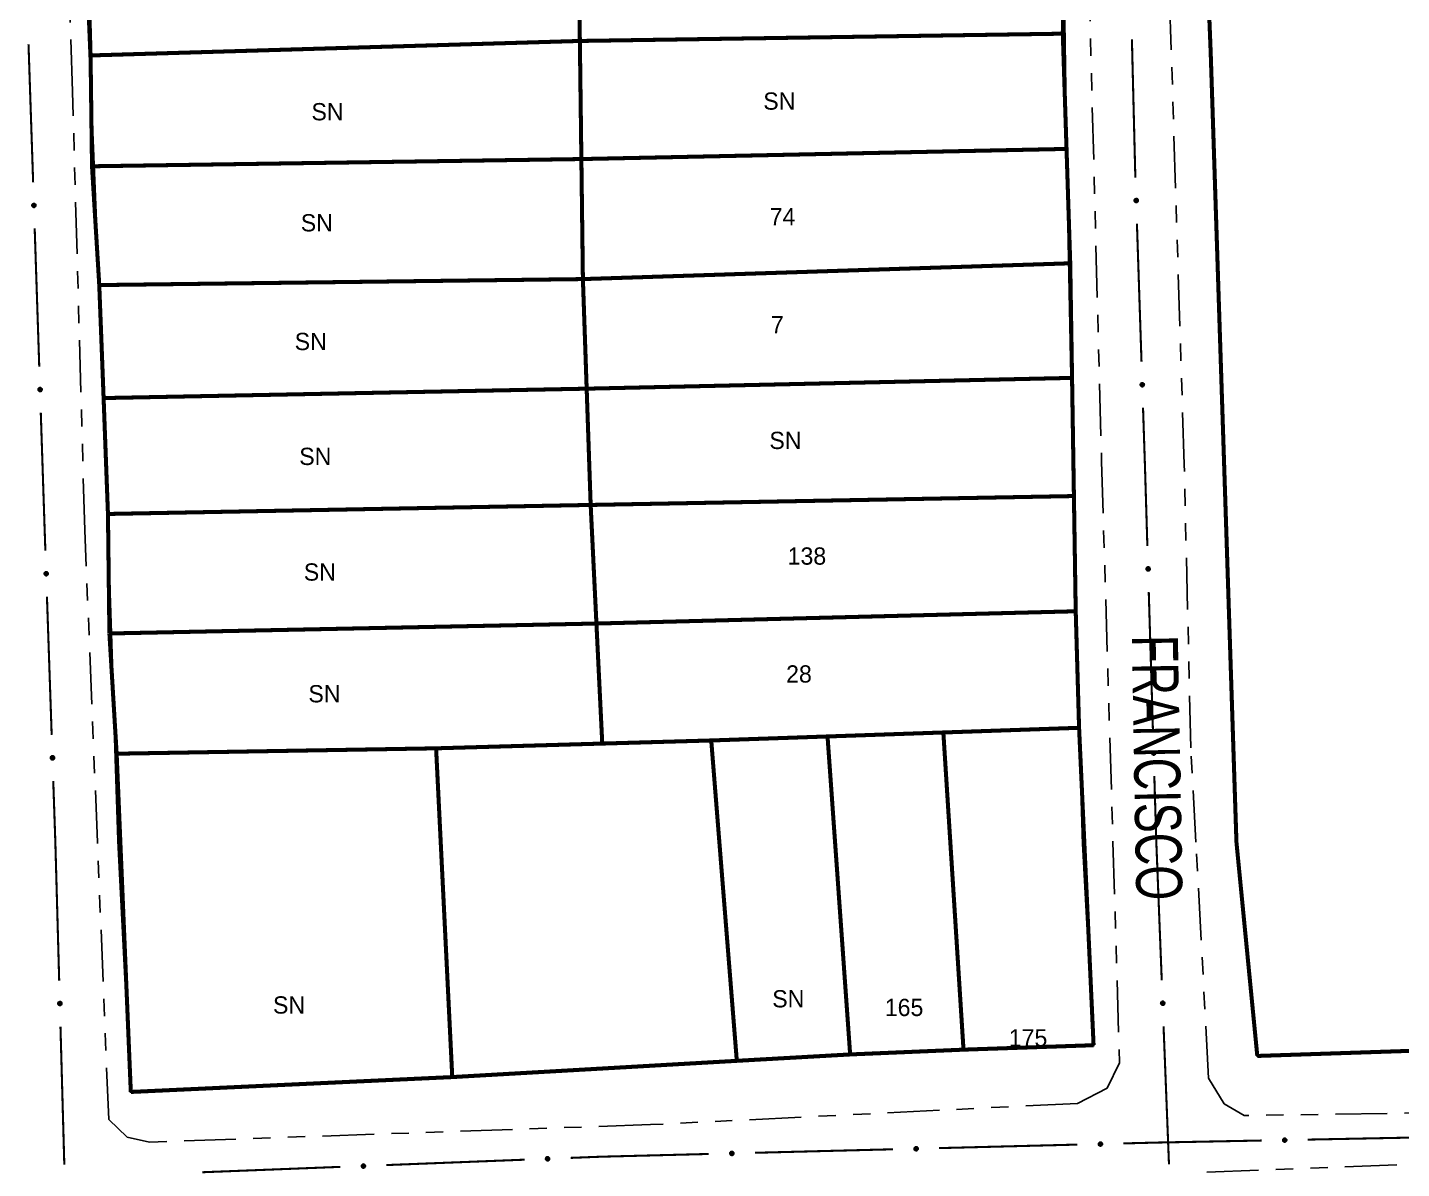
# Model space of a CAD drawing. Extents: x 205807 to 207855, y 4874692 to 4876446.
# Drawn here: x 206258.9 to 206378.2, y 4875575.6 to 4875674.7 of the extents above; entities that cross this region are included whole.
import ezdxf
from ezdxf.enums import TextEntityAlignment as Align

# ---------------------------------------------------------------- set-up
doc = ezdxf.new("R2010")
doc.units = 0
doc.header["$LTSCALE"] = 1.5
doc.header["$MEASUREMENT"] = 0
doc.linetypes.add('TRACO_25', pattern=[8, 3, -1, 1, -1, 1, -1])
for name, color, linetype in [('CD_MALHA_LOTES', 7, 'CONTINUOUS'), ('RU-QUADRA', 210, 'CONTINUOUS'), ('SV-EIXO-RUA-N-PAV', 6, 'CONTINUOUS'), ('SV-RUA-NAO-PAV', 7, 'CONTINUOUS'), ('SV-TXT-RUA-N-PAV', 7, 'CONTINUOUS'), ('Th_NmrPort', 1, 'CONTINUOUS')]:
    doc.layers.add(name, color=color, linetype=linetype)
doc.styles.add('ARIAL', font='ARIAL.SHX')

msp = doc.modelspace()

# ---------------------------------------------------------------- linework, layer by layer
at = {"layer": 'CD_MALHA_LOTES', "linetype": 'Continuous', "const_width": 0.35, "flags": 128}
for points in [[(206363.85856, 4875603.910001), (206361.623327, 4875672.48219), (206359.22372, 4875732.968734), (206358.562724, 4875751.281207)], [(206348.759439, 4875694.065957), (206348.971612, 4875684.092502), (206348.786007, 4875674.128407)], [(206306.870446, 4875673.497011), (206306.748468, 4875683.057469)], [(206264.40178, 4875672.238096), (206264.150191, 4875681.42112)], [(206306.870446, 4875673.497011), (206348.786007, 4875674.128407)], [(206348.786007, 4875674.128407), (206349.110256, 4875664.121825)], [(206264.40178, 4875672.238096), (206306.870446, 4875673.497011)], [(206307.00129, 4875663.241586), (206306.870446, 4875673.497011)], [(206264.527575, 4875662.61479), (206264.40178, 4875672.238096)], [(206264.527575, 4875662.61479), (206307.00129, 4875663.241586)], [(206307.00129, 4875663.241586), (206349.110256, 4875664.121825)], [(206307.134276, 4875652.818267), (206307.00129, 4875663.241586)], [(206349.110256, 4875664.121825), (206349.43212, 4875654.188872)], [(206265.15655, 4875652.299612), (206264.527575, 4875662.61479)], [(206307.134276, 4875652.818267), (206349.43212, 4875654.188872)], [(206349.43212, 4875654.188872), (206349.589443, 4875644.239185)], [(206265.15655, 4875652.299612), (206307.134276, 4875652.818267)], [(206265.533934, 4875642.487614), (206265.15655, 4875652.299612)], [(206307.461017, 4875643.302245), (206307.134276, 4875652.818267)], [(206307.461017, 4875643.302245), (206349.589443, 4875644.239185)], [(206349.589443, 4875644.239185), (206349.751694, 4875633.977833)], [(206265.533934, 4875642.487614), (206307.461017, 4875643.302245)], [(206307.807644, 4875633.207061), (206307.461017, 4875643.302245)], [(206265.911319, 4875632.424026), (206265.533934, 4875642.487614)], [(206265.911319, 4875632.424026), (206307.807644, 4875633.207061)], [(206307.807644, 4875633.207061), (206349.751694, 4875633.977833)], [(206308.308075, 4875622.908366), (206307.807644, 4875633.207061)], [(206349.751694, 4875633.977833), (206349.907759, 4875623.972536)], [(206266.037114, 4875622.045951), (206265.911319, 4875632.424026)], [(206308.308075, 4875622.908366), (206349.907759, 4875623.972536)], [(206349.907759, 4875623.972536), (206350.199554, 4875613.854466)], [(206266.037114, 4875622.045951), (206308.308075, 4875622.908366)], [(206308.814571, 4875612.484867), (206308.308075, 4875622.908366)], [(206266.666088, 4875611.604978), (206266.037114, 4875622.045951)], [(206318.273905, 4875612.755169), (206328.367601, 4875613.102726)], [(206328.367601, 4875613.102726), (206338.418839, 4875613.44882)], [(206330.330306, 4875585.49079), (206328.367601, 4875613.102726)], [(206338.418839, 4875613.44882), (206350.199554, 4875613.854466)], [(206340.167979, 4875585.906466), (206338.418839, 4875613.44882)], [(206350.199554, 4875613.854466), (206351.458558, 4875586.292069)], [(206266.666088, 4875611.604978), (206294.392085, 4875612.072742)], [(206294.392085, 4875612.072742), (206308.814571, 4875612.484867)], [(206295.79557, 4875583.52506), (206294.392085, 4875612.072742)], [(206318.273905, 4875612.755169), (206308.814571, 4875612.484867)], [(206320.492632, 4875584.936554), (206318.273905, 4875612.755169)], [(206267.894901, 4875582.23379), (206266.666088, 4875611.604978)], [(206365.668528, 4875585.360141), (206363.85856, 4875603.910001)], [(206485.6175, 4875592.283233), (206485.925193, 4875591.052461), (206485.207243, 4875589.821689), (206484.079035, 4875589.308867), (206365.668528, 4875585.360141)], [(206330.330306, 4875585.49079), (206320.492632, 4875584.936554)], [(206340.167979, 4875585.906466), (206330.330306, 4875585.49079)], [(206351.458558, 4875586.292069), (206340.167979, 4875585.906466)], [(206320.492632, 4875584.936554), (206295.79557, 4875583.52506)], [(206295.79557, 4875583.52506), (206267.894901, 4875582.23379)]]:
    msp.add_lwpolyline(points, dxfattribs=at)
at = {"layer": 'RU-QUADRA', "linetype": 'Continuous', "const_width": 0.18, "flags": 128}
for points in [[(206266.791883, 4875603.931492), (206265.533934, 4875642.487614), (206263.521217, 4875691.233118), (206265.467337, 4875691.022939), (206264.538986, 4875711.027973), (206262.355384, 4875760.049966), (206302.427452, 4875761.366148), (206346.807116, 4875762.823815), (206348.369064, 4875713.867061), (206349.110256, 4875664.121825), (206349.907759, 4875623.972536), (206350.508536, 4875603.910263), (206351.458558, 4875586.292069), (206340.167979, 4875585.906466), (206330.330306, 4875585.49079), (206320.492632, 4875584.936554), (206295.79557, 4875583.52506), (206267.894901, 4875582.23379), (206266.792879, 4875603.911906)], [(206476.936664, 4875603.907781), (206461.776464, 4875623.847351), (206429.668537, 4875666.286756), (206420.777756, 4875677.78588), (206397.424073, 4875708.55034), (206364.262768, 4875752.05213), (206360.856234, 4875752.979595), (206358.562724, 4875751.281207), (206359.22372, 4875732.968734), (206361.623327, 4875672.48219), (206363.85856, 4875603.910001), (206365.668528, 4875585.360141), (206484.079035, 4875589.308867), (206485.207243, 4875589.821689), (206485.925193, 4875591.052461), (206485.6175, 4875592.283233), (206484.796985, 4875593.616569), (206477.002097, 4875603.821719)]]:
    msp.add_lwpolyline(points, close=True, dxfattribs=at)
at = {"layer": 'SV-EIXO-RUA-N-PAV', "const_width": 0.18}
for points in [[(206259.016534, 4875673.208435), (206259.418135, 4875661.215157)], [(206354.7852, 4875673.630129), (206355.057683, 4875662.633505)], [(206355.057683, 4875662.633505), (206355.064156, 4875662.37227)], [(206355.064156, 4875662.37227), (206355.088591, 4875661.633989)], [(206259.552003, 4875657.217398), (206259.564195, 4875656.853285)], [(206355.220906, 4875657.636178), (206355.617852, 4875645.642745)], [(206259.564195, 4875656.853285), (206259.948636, 4875645.223955)], [(206355.750167, 4875641.644934), (206355.915561, 4875636.64767)], [(206260.080795, 4875641.226139), (206260.378153, 4875632.231052)], [(206355.915561, 4875636.64767), (206355.916154, 4875636.629748)], [(206355.916154, 4875636.629748), (206356.126779, 4875629.650858)], [(206260.378153, 4875632.231052), (206260.409382, 4875631.286383)], [(206260.409382, 4875631.286383), (206260.479611, 4875629.232769)], [(206260.616321, 4875625.235106), (206261.026454, 4875613.242116)], [(206356.247446, 4875625.652678), (206356.609444, 4875613.65814)], [(206356.730111, 4875609.65996), (206356.880943, 4875604.662236)], [(206261.163164, 4875609.244453), (206261.334053, 4875604.247374)], [(206356.880943, 4875604.662236), (206356.903162, 4875603.926035)], [(206261.334053, 4875604.247374), (206261.345906, 4875603.90078)], [(206261.345906, 4875603.90078), (206261.67911, 4875591.905407)], [(206356.903162, 4875603.926035), (206357.37437, 4875591.93529)], [(206357.531439, 4875587.938375), (206358.002647, 4875575.94763)], [(206261.790179, 4875587.90695), (206262.123383, 4875575.911576)], [(206334.05522, 4875577.255935), (206322.059103, 4875576.950689)], [(206350.050043, 4875577.662929), (206338.053926, 4875577.357683)], [(206356.986176, 4875577.839421), (206354.048748, 4875577.764677)], [(206357.047786, 4875577.840624), (206356.986176, 4875577.839421)], [(206366.046056, 4875578.017062), (206357.047786, 4875577.840624)], [(206382.042981, 4875578.33073), (206370.045288, 4875578.095479)], [(206302.068463, 4875576.352344), (206290.077588, 4875575.884445)], [(206308.674317, 4875576.610112), (206306.065421, 4875576.50831)], [(206309.063309, 4875576.620006), (206308.674317, 4875576.610112)], [(206318.060397, 4875576.84894), (206309.063309, 4875576.620006)], [(206286.08063, 4875575.728479), (206274.089755, 4875575.260581)]]:
    msp.add_lwpolyline(points, dxfattribs=at)
at = {"layer": 'SV-EIXO-RUA-N-PAV'}
for points in [[(206355.260016, 4875659.782327), (206355.296195, 4875659.749416), (206355.320558, 4875659.713732), (206355.332313, 4875659.678121), (206355.334494, 4875659.643945), (206355.332788, 4875659.608729), (206355.323235, 4875659.573604), (206355.303996, 4875659.536967), (206355.271237, 4875659.500444), (206355.233042, 4875659.477888), (206355.198746, 4875659.464496), (206355.16324, 4875659.460169), (206355.129057, 4875659.4624), (206355.092899, 4875659.47353), (206355.055962, 4875659.493389), (206355.020033, 4875659.527219), (206354.996388, 4875659.562366), (206354.985923, 4875659.597109), (206354.981799, 4875659.632832), (206354.983972, 4875659.668763), (206354.993548, 4875659.703189), (206355.01361, 4875659.740343), (206355.04747, 4875659.775362), (206355.082256, 4875659.799346), (206355.116843, 4875659.810296), (206355.152104, 4875659.813564), (206355.187445, 4875659.812283), (206355.223154, 4875659.804149), (206355.260016, 4875659.782327)], [(206259.590279, 4875659.363562), (206259.626471, 4875659.330664), (206259.650848, 4875659.29499), (206259.662616, 4875659.259384), (206259.664811, 4875659.225209), (206259.663119, 4875659.189992), (206259.653579, 4875659.154863), (206259.634355, 4875659.118219), (206259.601609, 4875659.081683), (206259.563423, 4875659.059112), (206259.529133, 4875659.045707), (206259.493628, 4875659.041367), (206259.459445, 4875659.043584), (206259.423282, 4875659.0547), (206259.386338, 4875659.074544), (206259.350396, 4875659.108361), (206259.326736, 4875659.143498), (206259.316258, 4875659.178237), (206259.31212, 4875659.213959), (206259.314279, 4875659.249891), (206259.323842, 4875659.28432), (206259.34389, 4875659.321482), (206259.377736, 4875659.356515), (206259.412512, 4875659.380512), (206259.447095, 4875659.391475), (206259.482355, 4875659.394757), (206259.517697, 4875659.393489), (206259.553409, 4875659.38537), (206259.590279, 4875659.363562)], [(206260.119989, 4875643.372286), (206260.156166, 4875643.339373), (206260.180528, 4875643.303688), (206260.192281, 4875643.268077), (206260.194461, 4875643.233901), (206260.192754, 4875643.198685), (206260.183199, 4875643.16356), (206260.163959, 4875643.126925), (206260.131198, 4875643.090402), (206260.093002, 4875643.067848), (206260.058706, 4875643.054457), (206260.0232, 4875643.050132), (206259.989017, 4875643.052364), (206259.95286, 4875643.063495), (206259.915923, 4875643.083356), (206259.879996, 4875643.117187), (206259.856352, 4875643.152335), (206259.845888, 4875643.187078), (206259.841766, 4875643.222802), (206259.84394, 4875643.258733), (206259.853517, 4875643.293158), (206259.873581, 4875643.330312), (206259.907442, 4875643.365329), (206259.942229, 4875643.389312), (206259.976816, 4875643.400261), (206260.012077, 4875643.403527), (206260.047419, 4875643.402244), (206260.083127, 4875643.39411), (206260.119989, 4875643.372286)], [(206355.789277, 4875643.791083), (206355.825456, 4875643.758172), (206355.849819, 4875643.722488), (206355.861574, 4875643.686877), (206355.863755, 4875643.652701), (206355.862049, 4875643.617485), (206355.852496, 4875643.58236), (206355.833257, 4875643.545723), (206355.800498, 4875643.5092), (206355.762303, 4875643.486644), (206355.728007, 4875643.473252), (206355.692501, 4875643.468925), (206355.658318, 4875643.471156), (206355.62216, 4875643.482286), (206355.585223, 4875643.502145), (206355.549294, 4875643.535975), (206355.525649, 4875643.571122), (206355.515184, 4875643.605865), (206355.51106, 4875643.641588), (206355.513233, 4875643.67752), (206355.522809, 4875643.711945), (206355.542871, 4875643.749099), (206355.576731, 4875643.784118), (206355.611517, 4875643.808102), (206355.646104, 4875643.819052), (206355.681365, 4875643.82232), (206355.716706, 4875643.821039), (206355.752415, 4875643.812905), (206355.789277, 4875643.791083)], [(206260.653072, 4875627.381296), (206260.689286, 4875627.348425), (206260.713689, 4875627.312768), (206260.725483, 4875627.27717), (206260.727702, 4875627.242996), (206260.726035, 4875627.207778), (206260.71652, 4875627.172643), (206260.697322, 4875627.135985), (206260.664602, 4875627.099425), (206260.626432, 4875627.076828), (206260.592151, 4875627.063398), (206260.55665, 4875627.059032), (206260.522465, 4875627.061225), (206260.486294, 4875627.072315), (206260.449336, 4875627.092134), (206260.41337, 4875627.125924), (206260.389685, 4875627.161045), (206260.379182, 4875627.195777), (206260.375019, 4875627.231495), (206260.377152, 4875627.267429), (206260.386691, 4875627.301865), (206260.406712, 4875627.339041), (206260.440533, 4875627.374098), (206260.475293, 4875627.39812), (206260.509867, 4875627.409108), (206260.545125, 4875627.412415), (206260.580468, 4875627.411172), (206260.616186, 4875627.403078), (206260.653072, 4875627.381296)], [(206356.292809, 4875627.798704), (206356.328891, 4875627.765687), (206356.353151, 4875627.729933), (206356.364801, 4875627.694288), (206356.366883, 4875627.660106), (206356.365075, 4875627.624895), (206356.355419, 4875627.589798), (206356.336074, 4875627.553217), (206356.303208, 4875627.516789), (206356.264947, 4875627.494345), (206356.230613, 4875627.481053), (206356.195094, 4875627.47683), (206356.160918, 4875627.47916), (206356.124793, 4875627.490395), (206356.087914, 4875627.510362), (206356.052084, 4875627.544296), (206356.028541, 4875627.579512), (206356.018177, 4875627.614285), (206356.014157, 4875627.65002), (206356.016434, 4875627.685945), (206356.026111, 4875627.720343), (206356.046281, 4875627.757438), (206356.080243, 4875627.792359), (206356.115099, 4875627.816241), (206356.149717, 4875627.82709), (206356.184988, 4875627.830256), (206356.220326, 4875627.828871), (206356.25601, 4875627.820634), (206356.292809, 4875627.798704)], [(206261.199915, 4875611.390644), (206261.236129, 4875611.357772), (206261.260532, 4875611.322115), (206261.272326, 4875611.286518), (206261.274545, 4875611.252344), (206261.272878, 4875611.217126), (206261.263363, 4875611.18199), (206261.244165, 4875611.145333), (206261.211445, 4875611.108773), (206261.173275, 4875611.086175), (206261.138994, 4875611.072746), (206261.103493, 4875611.06838), (206261.069308, 4875611.070573), (206261.033137, 4875611.081663), (206260.996178, 4875611.101482), (206260.960213, 4875611.135272), (206260.936528, 4875611.170393), (206260.926025, 4875611.205124), (206260.921862, 4875611.240843), (206260.923995, 4875611.276777), (206260.933534, 4875611.311213), (206260.953555, 4875611.348389), (206260.987376, 4875611.383445), (206261.022136, 4875611.407467), (206261.05671, 4875611.418456), (206261.091968, 4875611.421763), (206261.127311, 4875611.42052), (206261.163029, 4875611.412426), (206261.199915, 4875611.390644)], [(206356.775473, 4875611.805986), (206356.811556, 4875611.772969), (206356.835816, 4875611.737215), (206356.847466, 4875611.70157), (206356.849548, 4875611.667387), (206356.84774, 4875611.632177), (206356.838084, 4875611.597079), (206356.818739, 4875611.560499), (206356.785873, 4875611.524071), (206356.747612, 4875611.501627), (206356.713278, 4875611.488335), (206356.677759, 4875611.484112), (206356.643583, 4875611.486442), (206356.607458, 4875611.497677), (206356.570579, 4875611.517644), (206356.534749, 4875611.551578), (206356.511205, 4875611.586794), (206356.500842, 4875611.621567), (206356.496822, 4875611.657302), (206356.499099, 4875611.693227), (206356.508776, 4875611.727625), (206356.528946, 4875611.76472), (206356.562908, 4875611.799641), (206356.597764, 4875611.823523), (206356.632382, 4875611.834372), (206356.667653, 4875611.837538), (206356.70299, 4875611.836153), (206356.738675, 4875611.827916), (206356.775473, 4875611.805986)], [(206261.840693, 4875590.05286), (206261.876696, 4875590.019757), (206261.90087, 4875589.983944), (206261.912435, 4875589.948272), (206261.914435, 4875589.914084), (206261.912542, 4875589.878878), (206261.902802, 4875589.843804), (206261.883369, 4875589.80727), (206261.850415, 4875589.770921), (206261.812101, 4875589.748569), (206261.777735, 4875589.73536), (206261.742206, 4875589.731221), (206261.708036, 4875589.733634), (206261.671938, 4875589.744956), (206261.635107, 4875589.765011), (206261.599358, 4875589.799031), (206261.5759, 4875589.834303), (206261.565619, 4875589.869101), (206261.561685, 4875589.904846), (206261.564049, 4875589.940765), (206261.573808, 4875589.97514), (206261.594067, 4875590.012186), (206261.628113, 4875590.047025), (206261.663026, 4875590.070824), (206261.69767, 4875590.08159), (206261.732948, 4875590.084671), (206261.768283, 4875590.083201), (206261.803947, 4875590.074878), (206261.840693, 4875590.05286)], [(206357.557258, 4875590.084725), (206357.59364, 4875590.052038), (206357.618224, 4875590.016506), (206357.630199, 4875589.980969), (206357.632592, 4875589.946806), (206357.631104, 4875589.911581), (206357.621768, 4875589.876397), (206357.602757, 4875589.839642), (206357.570224, 4875589.802916), (206357.53217, 4875589.780125), (206357.497957, 4875589.766521), (206357.462478, 4875589.761974), (206357.428283, 4875589.763993), (206357.392057, 4875589.774899), (206357.354997, 4875589.794529), (206357.31886, 4875589.828136), (206357.294997, 4875589.863136), (206357.284317, 4875589.897813), (206357.279972, 4875589.93351), (206357.281922, 4875589.969454), (206357.291285, 4875590.003938), (206357.311117, 4875590.041216), (206357.344759, 4875590.076444), (206357.379396, 4875590.100643), (206357.413914, 4875590.111807), (206357.449154, 4875590.115293), (206357.484503, 4875590.114231), (206357.520262, 4875590.106319), (206357.557258, 4875590.084725)], [(206336.201007, 4875577.200419), (206336.16782, 4875577.164493), (206336.131951, 4875577.140403), (206336.096252, 4875577.128921), (206336.06206, 4875577.127001), (206336.026858, 4875577.128976), (206335.991807, 4875577.138797), (206335.955318, 4875577.158316), (206335.919046, 4875577.191354), (206335.896783, 4875577.22972), (206335.883654, 4875577.264117), (206335.879599, 4875577.299655), (206335.88209, 4875577.33382), (206335.893497, 4875577.369891), (206335.913637, 4875577.406676), (206335.947741, 4875577.442345), (206335.983068, 4875577.465721), (206336.01789, 4875577.47592), (206336.053643, 4875577.479771), (206336.089557, 4875577.477323), (206336.123909, 4875577.467484), (206336.160908, 4875577.447139), (206336.195668, 4875577.413012), (206336.219385, 4875577.378044), (206336.23007, 4875577.343374), (206336.233069, 4875577.308089), (206336.231517, 4875577.272758), (206336.223111, 4875577.237113), (206336.201007, 4875577.200419)], [(206352.19583, 4875577.607413), (206352.162643, 4875577.571487), (206352.126774, 4875577.547397), (206352.091075, 4875577.535915), (206352.056882, 4875577.533995), (206352.021681, 4875577.53597), (206351.98663, 4875577.545792), (206351.950141, 4875577.56531), (206351.913869, 4875577.598348), (206351.891606, 4875577.636714), (206351.878477, 4875577.671111), (206351.874421, 4875577.706649), (206351.876913, 4875577.740814), (206351.888319, 4875577.776886), (206351.90846, 4875577.81367), (206351.942564, 4875577.849339), (206351.977891, 4875577.872715), (206352.012713, 4875577.882914), (206352.048466, 4875577.886765), (206352.08438, 4875577.884318), (206352.118731, 4875577.874478), (206352.155731, 4875577.854133), (206352.19049, 4875577.820006), (206352.214207, 4875577.785038), (206352.224893, 4875577.750369), (206352.227891, 4875577.715083), (206352.22634, 4875577.679752), (206352.217934, 4875577.644107), (206352.19583, 4875577.607413)], [(206368.191483, 4875577.949028), (206368.158087, 4875577.913296), (206368.122078, 4875577.889416), (206368.086312, 4875577.878143), (206368.052109, 4875577.876422), (206368.01692, 4875577.878602), (206367.981927, 4875577.888628), (206367.945553, 4875577.908359), (206367.909474, 4875577.941608), (206367.887435, 4875577.980103), (206367.874507, 4875578.014576), (206367.870659, 4875578.050138), (206367.87335, 4875578.084287), (206367.884966, 4875578.120292), (206367.905322, 4875578.156958), (206367.939633, 4875578.192427), (206367.975095, 4875578.215597), (206368.009976, 4875578.225593), (206368.045752, 4875578.229235), (206368.081651, 4875578.226578), (206368.115944, 4875578.216538), (206368.152824, 4875578.195978), (206368.187384, 4875578.161648), (206368.210897, 4875578.126543), (206368.221379, 4875578.091811), (206368.224172, 4875578.056509), (206368.222414, 4875578.021188), (206368.2138, 4875577.985592), (206368.191483, 4875577.949028)], [(206304.214805, 4875576.325932), (206304.182108, 4875576.28956), (206304.14657, 4875576.264985), (206304.111029, 4875576.25302), (206304.076866, 4875576.250636), (206304.041641, 4875576.252134), (206304.00646, 4875576.261479), (206303.96971, 4875576.280501), (206303.932993, 4875576.313044), (206303.910212, 4875576.351105), (206303.896617, 4875576.385321), (206303.892081, 4875576.420801), (206303.894109, 4875576.454996), (206303.905025, 4875576.491219), (206303.924665, 4875576.528273), (206303.958282, 4875576.564401), (206303.993288, 4875576.588254), (206304.027969, 4875576.598925), (206304.063667, 4875576.60326), (206304.09961, 4875576.6013), (206304.134092, 4875576.591927), (206304.171364, 4875576.572085), (206304.206583, 4875576.538433), (206304.230772, 4875576.50379), (206304.241927, 4875576.469269), (206304.245404, 4875576.434027), (206304.244331, 4875576.398679), (206304.236409, 4875576.362923), (206304.214805, 4875576.325932)], [(206320.206184, 4875576.793425), (206320.172997, 4875576.757499), (206320.137129, 4875576.733409), (206320.101429, 4875576.721927), (206320.067237, 4875576.720006), (206320.032035, 4875576.721982), (206319.996984, 4875576.731803), (206319.960496, 4875576.751321), (206319.924224, 4875576.784359), (206319.90196, 4875576.822725), (206319.888831, 4875576.857123), (206319.884776, 4875576.892661), (206319.887268, 4875576.926825), (206319.898674, 4875576.962897), (206319.918815, 4875576.999681), (206319.952918, 4875577.03535), (206319.988245, 4875577.058727), (206320.023067, 4875577.068926), (206320.058821, 4875577.072776), (206320.094734, 4875577.070329), (206320.129086, 4875577.06049), (206320.166085, 4875577.040144), (206320.200845, 4875577.006017), (206320.224562, 4875576.971049), (206320.235247, 4875576.93638), (206320.238246, 4875576.901095), (206320.236694, 4875576.865764), (206320.228288, 4875576.830119), (206320.206184, 4875576.793425)], [(206288.226972, 4875575.702068), (206288.194276, 4875575.665695), (206288.158737, 4875575.641121), (206288.123196, 4875575.629156), (206288.089033, 4875575.626772), (206288.053808, 4875575.62827), (206288.018627, 4875575.637615), (206287.981877, 4875575.656637), (206287.945161, 4875575.68918), (206287.922379, 4875575.72724), (206287.908785, 4875575.761456), (206287.904248, 4875575.796936), (206287.906276, 4875575.831131), (206287.917192, 4875575.867355), (206287.936832, 4875575.904409), (206287.970449, 4875575.940537), (206288.005456, 4875575.96439), (206288.040136, 4875575.97506), (206288.075834, 4875575.979396), (206288.111778, 4875575.977436), (206288.146259, 4875575.968063), (206288.183531, 4875575.948221), (206288.21875, 4875575.914569), (206288.24294, 4875575.879926), (206288.254094, 4875575.845404), (206288.257571, 4875575.810163), (206288.256498, 4875575.774814), (206288.248577, 4875575.739058), (206288.226972, 4875575.702068)]]:
    msp.add_lwpolyline(points, close=True, dxfattribs=at)
for points in [[(206354.983972, 4875659.668763), (206354.996388, 4875659.562366)], [(206354.989539, 4875659.68166), (206355.007509, 4875659.551189)], [(206354.993548, 4875659.703189), (206355.020033, 4875659.527219)], [(206355.006139, 4875659.716341), (206355.037277, 4875659.518042)], [(206355.01361, 4875659.740343), (206355.055962, 4875659.493389)], [(206355.032196, 4875659.754066), (206355.073819, 4875659.486485)], [(206355.04747, 4875659.775362), (206355.092899, 4875659.47353)], [(206355.063934, 4875659.785152), (206355.109773, 4875659.472657)], [(206355.082256, 4875659.799346), (206355.129057, 4875659.4624)], [(206355.098895, 4875659.801327), (206355.145547, 4875659.464284)], [(206355.116843, 4875659.810296), (206355.16324, 4875659.460169)], [(206355.134128, 4875659.809319), (206355.178323, 4875659.464004)], [(206355.152104, 4875659.813564), (206355.198746, 4875659.464496)], [(206355.170995, 4875659.809174), (206355.217512, 4875659.476223)], [(206355.187445, 4875659.812283), (206355.233042, 4875659.477888)], [(206355.205315, 4875659.803484), (206355.252428, 4875659.493762)], [(206355.223154, 4875659.804149), (206355.271237, 4875659.500444)], [(206355.239816, 4875659.792338), (206355.28562, 4875659.522166)], [(206355.260016, 4875659.782327), (206355.303996, 4875659.536967)], [(206355.278994, 4875659.763599), (206355.31295, 4875659.562663)], [(206355.296195, 4875659.749416), (206355.323235, 4875659.573604)], [(206355.310171, 4875659.729134), (206355.326733, 4875659.599982)], [(206355.320558, 4875659.713732), (206355.332788, 4875659.608729)], [(206259.314279, 4875659.249891), (206259.326736, 4875659.143498)], [(206259.319841, 4875659.26279), (206259.337862, 4875659.132325)], [(206259.323842, 4875659.28432), (206259.350396, 4875659.108361)], [(206259.336428, 4875659.297477), (206259.367643, 4875659.099191)], [(206259.34389, 4875659.321482), (206259.386338, 4875659.074544)], [(206259.36247, 4875659.335212), (206259.404197, 4875659.067648)], [(206259.377736, 4875659.356515), (206259.423282, 4875659.0547)], [(206259.394196, 4875659.366311), (206259.440157, 4875659.053834)], [(206259.412512, 4875659.380512), (206259.459445, 4875659.043584)], [(206259.429151, 4875659.382499), (206259.475934, 4875659.045475)], [(206259.447095, 4875659.391475), (206259.493628, 4875659.041367)], [(206259.464381, 4875659.390505), (206259.50871, 4875659.045207)], [(206259.482355, 4875659.394757), (206259.529133, 4875659.045707)], [(206259.501248, 4875659.390375), (206259.547894, 4875659.057441)], [(206259.517697, 4875659.393489), (206259.563423, 4875659.059112)], [(206259.53557, 4875659.384698), (206259.582803, 4875659.074994)], [(206259.553409, 4875659.38537), (206259.601609, 4875659.081683)], [(206259.570075, 4875659.373565), (206259.615984, 4875659.10341)], [(206259.590279, 4875659.363562), (206259.634355, 4875659.118219)], [(206259.609265, 4875659.344841), (206259.643299, 4875659.143918)], [(206259.626471, 4875659.330664), (206259.653579, 4875659.154863)], [(206259.640455, 4875659.310388), (206259.657067, 4875659.181242)], [(206259.650848, 4875659.29499), (206259.663119, 4875659.189992)], [(206259.84394, 4875643.258733), (206259.856352, 4875643.152335)], [(206259.849507, 4875643.271629), (206259.867473, 4875643.141157)], [(206259.853517, 4875643.293158), (206259.879996, 4875643.117187)], [(206259.866109, 4875643.30631), (206259.897239, 4875643.10801)], [(206259.873581, 4875643.330312), (206259.915923, 4875643.083356)], [(206259.892167, 4875643.344033), (206259.93378, 4875643.076451)], [(206259.907442, 4875643.365329), (206259.95286, 4875643.063495)], [(206259.923906, 4875643.375118), (206259.969734, 4875643.062622)], [(206259.942229, 4875643.389312), (206259.989017, 4875643.052364)], [(206259.958869, 4875643.391292), (206260.005507, 4875643.054248)], [(206259.976816, 4875643.400261), (206260.0232, 4875643.050132)], [(206259.994101, 4875643.399283), (206260.038283, 4875643.053966)], [(206260.012077, 4875643.403527), (206260.058706, 4875643.054457)], [(206260.030968, 4875643.399137), (206260.077472, 4875643.066183)], [(206260.047419, 4875643.402244), (206260.093002, 4875643.067848)], [(206260.065288, 4875643.393445), (206260.112389, 4875643.083721)], [(206260.083127, 4875643.39411), (206260.131198, 4875643.090402)], [(206260.099788, 4875643.382298), (206260.145582, 4875643.112124)], [(206260.119989, 4875643.372286), (206260.163959, 4875643.126925)], [(206260.138966, 4875643.353557), (206260.172914, 4875643.15262)], [(206260.156166, 4875643.339373), (206260.183199, 4875643.16356)], [(206260.170141, 4875643.319091), (206260.186698, 4875643.189938)], [(206260.180528, 4875643.303688), (206260.192754, 4875643.198685)], [(206355.513233, 4875643.67752), (206355.525649, 4875643.571122)], [(206355.5188, 4875643.690416), (206355.53677, 4875643.559945)], [(206355.522809, 4875643.711945), (206355.549294, 4875643.535975)], [(206355.5354, 4875643.725097), (206355.566538, 4875643.526798)], [(206355.542871, 4875643.749099), (206355.585223, 4875643.502145)], [(206355.561457, 4875643.762822), (206355.60308, 4875643.495241)], [(206355.576731, 4875643.784118), (206355.62216, 4875643.482286)], [(206355.593195, 4875643.793908), (206355.639034, 4875643.481413)], [(206355.611517, 4875643.808102), (206355.658318, 4875643.471156)], [(206355.628156, 4875643.810083), (206355.674808, 4875643.47304)], [(206355.646104, 4875643.819052), (206355.692501, 4875643.468925)], [(206355.663389, 4875643.818076), (206355.707584, 4875643.47276)], [(206355.681365, 4875643.82232), (206355.728007, 4875643.473252)], [(206355.700256, 4875643.81793), (206355.746773, 4875643.484979)], [(206355.716706, 4875643.821039), (206355.762303, 4875643.486644)], [(206355.734576, 4875643.81224), (206355.781689, 4875643.502518)], [(206355.752415, 4875643.812905), (206355.800498, 4875643.5092)], [(206355.769077, 4875643.801094), (206355.814881, 4875643.530922)], [(206355.789277, 4875643.791083), (206355.833257, 4875643.545723)], [(206355.808255, 4875643.772355), (206355.842211, 4875643.571419)], [(206355.825456, 4875643.758172), (206355.852496, 4875643.58236)], [(206355.839432, 4875643.73789), (206355.855994, 4875643.608738)], [(206355.849819, 4875643.722488), (206355.862049, 4875643.617485)], [(206260.440533, 4875627.374098), (206260.486294, 4875627.072315)], [(206260.456986, 4875627.383906), (206260.503169, 4875627.071461)], [(206260.475293, 4875627.39812), (206260.522465, 4875627.061225)], [(206260.49193, 4875627.400119), (206260.538953, 4875627.063128)], [(206260.509867, 4875627.409108), (206260.55665, 4875627.059032)], [(206260.527154, 4875627.40815), (206260.571729, 4875627.062883)], [(206260.545125, 4875627.412415), (206260.592151, 4875627.063398)], [(206260.564021, 4875627.408046), (206260.610904, 4875627.075146)], [(206260.580468, 4875627.411172), (206260.626432, 4875627.076828)], [(206260.598347, 4875627.402393), (206260.645801, 4875627.092723)], [(206260.616186, 4875627.403078), (206260.664602, 4875627.099425)], [(206260.63286, 4875627.391285), (206260.678961, 4875627.121163)], [(206260.653072, 4875627.381296), (206260.697322, 4875627.135985)], [(206356.016434, 4875627.685945), (206356.028541, 4875627.579512)], [(206356.022039, 4875627.698825), (206356.03963, 4875627.568303)], [(206356.026111, 4875627.720343), (206356.052084, 4875627.544296)], [(206356.038741, 4875627.733458), (206356.069301, 4875627.535069)], [(206356.046281, 4875627.757438), (206356.087914, 4875627.510362)], [(206356.064907, 4875627.771107), (206356.10575, 4875627.503406)], [(206356.080243, 4875627.792359), (206356.124793, 4875627.490395)], [(206356.096735, 4875627.8021), (206356.141664, 4875627.489473)], [(206356.115099, 4875627.816241), (206356.160918, 4875627.47916)], [(206356.131744, 4875627.818174), (206356.177414, 4875627.480996)], [(206356.149717, 4875627.82709), (206356.195094, 4875627.47683)], [(206356.166999, 4875627.826063), (206356.210188, 4875627.48062)], [(206356.184988, 4875627.830256), (206356.230613, 4875627.481053)], [(206356.203866, 4875627.825811), (206356.249412, 4875627.492725)], [(206356.220326, 4875627.828871), (206356.264947, 4875627.494345)], [(206356.238169, 4875627.82002), (206356.28438, 4875627.510162)], [(206356.25601, 4875627.820634), (206356.303208, 4875627.516789)], [(206356.272637, 4875627.808774), (206356.317654, 4875627.538469)], [(206356.292809, 4875627.798704), (206356.336074, 4875627.553217)], [(206356.311732, 4875627.779921), (206356.345102, 4875627.578887)], [(206356.328891, 4875627.765687), (206356.355419, 4875627.589798)], [(206356.342808, 4875627.745365), (206356.358994, 4875627.616165)], [(206356.353151, 4875627.729933), (206356.365075, 4875627.624895)], [(206260.377152, 4875627.267429), (206260.389685, 4875627.161045)], [(206260.382705, 4875627.280332), (206260.400819, 4875627.14988)], [(206260.386691, 4875627.301865), (206260.41337, 4875627.125924)], [(206260.399267, 4875627.315031), (206260.430623, 4875627.116767)], [(206260.406712, 4875627.339041), (206260.449336, 4875627.092134)], [(206260.425283, 4875627.352784), (206260.4672, 4875627.08525)], [(206260.67207, 4875627.362589), (206260.706247, 4875627.161691)], [(206260.689286, 4875627.348425), (206260.71652, 4875627.172643)], [(206260.703285, 4875627.328158), (206260.719989, 4875627.199024)], [(206260.713689, 4875627.312768), (206260.726035, 4875627.207778)], [(206260.923995, 4875611.276777), (206260.936528, 4875611.170393)], [(206260.929548, 4875611.289679), (206260.947662, 4875611.159228)], [(206260.933534, 4875611.311213), (206260.960213, 4875611.135272)], [(206260.94611, 4875611.324379), (206260.977466, 4875611.126114)], [(206260.953555, 4875611.348389), (206260.996178, 4875611.101482)], [(206260.972126, 4875611.362132), (206261.014043, 4875611.094597)], [(206260.987376, 4875611.383445), (206261.033137, 4875611.081663)], [(206261.003829, 4875611.393253), (206261.050012, 4875611.080809)], [(206261.022136, 4875611.407467), (206261.069308, 4875611.070573)], [(206261.038773, 4875611.409467), (206261.085796, 4875611.072475)], [(206261.05671, 4875611.418456), (206261.103493, 4875611.06838)], [(206261.073997, 4875611.417498), (206261.118572, 4875611.072231)], [(206261.091968, 4875611.421763), (206261.138994, 4875611.072746)], [(206261.110864, 4875611.417393), (206261.157747, 4875611.084493)], [(206261.127311, 4875611.42052), (206261.173275, 4875611.086175)], [(206261.14519, 4875611.411741), (206261.192644, 4875611.10207)], [(206261.163029, 4875611.412426), (206261.211445, 4875611.108773)], [(206261.179703, 4875611.400633), (206261.225804, 4875611.130511)], [(206261.199915, 4875611.390644), (206261.244165, 4875611.145333)], [(206261.218913, 4875611.371937), (206261.25309, 4875611.171038)], [(206261.236129, 4875611.357772), (206261.263363, 4875611.18199)], [(206261.250128, 4875611.337506), (206261.266832, 4875611.208372)], [(206261.260532, 4875611.322115), (206261.272878, 4875611.217126)], [(206356.499099, 4875611.693227), (206356.511205, 4875611.586794)], [(206356.504704, 4875611.706107), (206356.522294, 4875611.575584)], [(206356.508776, 4875611.727625), (206356.534749, 4875611.551578)], [(206356.521405, 4875611.74074), (206356.551965, 4875611.542351)], [(206356.528946, 4875611.76472), (206356.570579, 4875611.517644)], [(206356.547572, 4875611.778388), (206356.588415, 4875611.510688)], [(206356.562908, 4875611.799641), (206356.607458, 4875611.497677)], [(206356.5794, 4875611.809382), (206356.624329, 4875611.496755)], [(206356.597764, 4875611.823523), (206356.643583, 4875611.486442)], [(206356.614409, 4875611.825455), (206356.660079, 4875611.488278)], [(206356.632382, 4875611.834372), (206356.677759, 4875611.484112)], [(206356.649664, 4875611.833345), (206356.692853, 4875611.487902)], [(206356.667653, 4875611.837538), (206356.713278, 4875611.488335)], [(206356.686531, 4875611.833093), (206356.732077, 4875611.500007)], [(206356.70299, 4875611.836153), (206356.747612, 4875611.501627)], [(206356.720834, 4875611.827302), (206356.767045, 4875611.517444)], [(206356.738675, 4875611.827916), (206356.785873, 4875611.524071)], [(206356.755302, 4875611.816056), (206356.800319, 4875611.545751)], [(206356.775473, 4875611.805986), (206356.818739, 4875611.560499)], [(206356.794397, 4875611.787203), (206356.827767, 4875611.586169)], [(206356.811556, 4875611.772969), (206356.838084, 4875611.597079)], [(206356.825473, 4875611.752647), (206356.841659, 4875611.623447)], [(206356.835816, 4875611.737215), (206356.84774, 4875611.632177)], [(206261.564049, 4875589.940765), (206261.5759, 4875589.834303)], [(206261.569684, 4875589.953632), (206261.586962, 4875589.823067)], [(206261.573808, 4875589.97514), (206261.599358, 4875589.799031)], [(206261.586469, 4875589.988224), (206261.616553, 4875589.789763)], [(206261.594067, 4875590.012186), (206261.635107, 4875589.765011)], [(206261.612726, 4875590.02581), (206261.652926, 4875589.758012)], [(206261.628113, 4875590.047025), (206261.671938, 4875589.744956)], [(206261.644628, 4875590.056727), (206261.688807, 4875589.743993)], [(206261.663026, 4875590.070824), (206261.708036, 4875589.733634)], [(206261.679675, 4875590.072716), (206261.724536, 4875589.73543)], [(206261.69767, 4875590.08159), (206261.742206, 4875589.731221)], [(206261.71495, 4875590.080521), (206261.75731, 4875589.734976)], [(206261.732948, 4875590.084671), (206261.777735, 4875589.73536)], [(206261.751816, 4875590.08018), (206261.796562, 4875589.746986)], [(206261.768283, 4875590.083201), (206261.812101, 4875589.748569)], [(206261.786105, 4875590.074308), (206261.831572, 4875589.764339)], [(206261.803947, 4875590.074878), (206261.850415, 4875589.770921)], [(206261.820546, 4875590.062979), (206261.864914, 4875589.792567)], [(206261.840693, 4875590.05286), (206261.883369, 4875589.80727)], [(206261.859571, 4875590.034032), (206261.892459, 4875589.832918)], [(206261.876696, 4875590.019757), (206261.902802, 4875589.843804)], [(206261.890564, 4875589.999401), (206261.90644, 4875589.870163)], [(206261.90087, 4875589.983944), (206261.912542, 4875589.878878)], [(206357.281922, 4875589.969454), (206357.294997, 4875589.863136)], [(206357.287409, 4875589.982385), (206357.306188, 4875589.852027)], [(206357.291285, 4875590.003938), (206357.31886, 4875589.828136)], [(206357.303795, 4875590.017168), (206357.33616, 4875589.819066)], [(206357.311117, 4875590.041216), (206357.354997, 4875589.794529)], [(206357.329617, 4875590.055053), (206357.372896, 4875589.787736)], [(206357.344759, 4875590.076444), (206357.392057, 4875589.774899)], [(206357.361162, 4875590.086335), (206357.408936, 4875589.774131)], [(206357.379396, 4875590.100643), (206357.428283, 4875589.763993)], [(206357.396023, 4875590.102727), (206357.444761, 4875589.765979)], [(206357.413914, 4875590.111807), (206357.462478, 4875589.761974)], [(206357.431205, 4875590.110937), (206357.477538, 4875589.765902)], [(206357.449154, 4875590.115293), (206357.497957, 4875589.766521)], [(206357.468072, 4875590.11102), (206357.51665, 4875589.778363)], [(206357.484503, 4875590.114231), (206357.53217, 4875589.780125)], [(206357.502427, 4875590.105543), (206357.551457, 4875589.796118)], [(206357.520262, 4875590.106319), (206357.570224, 4875589.802916)], [(206357.536996, 4875590.094611), (206357.584472, 4875589.824727)], [(206357.557258, 4875590.084725), (206357.602757, 4875589.839642)], [(206357.576352, 4875590.066115), (206357.611551, 4875589.865393)], [(206357.59364, 4875590.052038), (206357.621768, 4875589.876397)], [(206357.607741, 4875590.031843), (206357.625103, 4875589.902796)], [(206357.618224, 4875590.016506), (206357.631104, 4875589.911581)], [(206336.23007, 4875577.343374), (206335.879599, 4875577.299655)], [(206336.219385, 4875577.378044), (206335.88209, 4875577.33382)], [(206336.228961, 4875577.326097), (206335.883318, 4875577.284543)], [(206336.233069, 4875577.308089), (206335.883654, 4875577.264117)], [(206336.221238, 4875577.36139), (206335.883849, 4875577.317316)], [(206336.205331, 4875577.396474), (206335.892495, 4875577.353025)], [(206336.195668, 4875577.413012), (206335.893497, 4875577.369891)], [(206336.228534, 4875577.289232), (206335.895237, 4875577.245262)], [(206336.174488, 4875577.428448), (206335.906597, 4875577.388872)], [(206336.160908, 4875577.447139), (206335.913637, 4875577.406676)], [(206336.136964, 4875577.454793), (206335.938433, 4875577.425172)], [(206336.123909, 4875577.467484), (206335.947741, 4875577.442345)], [(206336.102411, 4875577.471658), (206335.971806, 4875577.454685)], [(206336.089557, 4875577.477323), (206335.983068, 4875577.465721)], [(206352.224893, 4875577.750369), (206351.874421, 4875577.706649)], [(206352.214207, 4875577.785038), (206351.876913, 4875577.740814)], [(206352.223784, 4875577.733091), (206351.87814, 4875577.691537)], [(206352.227891, 4875577.715083), (206351.878477, 4875577.671111)], [(206352.216061, 4875577.768384), (206351.878672, 4875577.72431)], [(206352.200154, 4875577.803468), (206351.887318, 4875577.760019)], [(206352.19049, 4875577.820006), (206351.888319, 4875577.776886)], [(206352.223357, 4875577.696226), (206351.89006, 4875577.652256)], [(206352.22634, 4875577.679752), (206351.891606, 4875577.636714)], [(206352.169311, 4875577.835442), (206351.90142, 4875577.795867)], [(206352.217404, 4875577.661951), (206351.907331, 4875577.617207)], [(206352.155731, 4875577.854133), (206351.90846, 4875577.81367)], [(206352.217934, 4875577.644107), (206351.913869, 4875577.598348)], [(206352.131787, 4875577.861787), (206351.933256, 4875577.832166)], [(206352.205995, 4875577.627536), (206351.93548, 4875577.583799)], [(206352.118731, 4875577.874478), (206351.942564, 4875577.849339)], [(206352.19583, 4875577.607413), (206351.950141, 4875577.56531)], [(206352.097233, 4875577.878652), (206351.966629, 4875577.861679)], [(206352.176958, 4875577.588579), (206351.975768, 4875577.55616)], [(206352.08438, 4875577.884318), (206351.977891, 4875577.872715)], [(206352.162643, 4875577.571487), (206351.98663, 4875577.545792)], [(206352.142255, 4875577.557666), (206352.01298, 4875577.542092)], [(206352.126774, 4875577.547397), (206352.021681, 4875577.53597)], [(206368.221379, 4875578.091811), (206367.870659, 4875578.050138)], [(206368.210897, 4875578.126543), (206367.87335, 4875578.084287)], [(206368.22017, 4875578.074541), (206367.87429, 4875578.035004)], [(206368.224172, 4875578.056509), (206367.874507, 4875578.014576)], [(206368.212653, 4875578.109878), (206367.875012, 4875578.067773)], [(206368.196951, 4875578.145054), (206367.883866, 4875578.103431)], [(206368.187384, 4875578.161648), (206367.884966, 4875578.120292)], [(206368.219528, 4875578.037679), (206367.88598, 4875577.995655)], [(206368.222414, 4875578.021188), (206367.887435, 4875577.980103)], [(206368.166295, 4875578.177208), (206367.898178, 4875578.139196)], [(206368.213375, 4875578.003439), (206367.903046, 4875577.960505)], [(206368.152824, 4875578.195978), (206367.905322, 4875578.156958)], [(206368.2138, 4875577.985592), (206367.909474, 4875577.941608)], [(206368.128925, 4875578.203771), (206367.930224, 4875578.175309)], [(206368.201766, 4875577.969092), (206367.931, 4875577.926933)], [(206368.115944, 4875578.216538), (206367.939633, 4875578.192427)], [(206368.191483, 4875577.949028), (206367.945553, 4875577.908359)], [(206368.094471, 4875578.220838), (206367.963769, 4875578.204627)], [(206368.172501, 4875577.930304), (206367.971126, 4875577.89906)], [(206368.081651, 4875578.226578), (206367.975095, 4875578.215597)], [(206368.158087, 4875577.913296), (206367.981927, 4875577.888628)], [(206368.137619, 4875577.899595), (206368.008255, 4875577.884775)], [(206368.122078, 4875577.889416), (206368.01692, 4875577.878602)], [(206304.241927, 4875576.469269), (206303.892081, 4875576.420801)], [(206304.230772, 4875576.50379), (206303.894109, 4875576.454996)], [(206304.241052, 4875576.451978), (206303.896004, 4875576.40574)], [(206304.232852, 4875576.487163), (206303.896091, 4875576.438517)], [(206304.245404, 4875576.434027), (206303.896617, 4875576.385321)], [(206304.21647, 4875576.522028), (206303.904252, 4875576.47434)], [(206304.206583, 4875576.538433), (206303.905025, 4875576.491219)], [(206304.241125, 4875576.415111), (206303.908455, 4875576.366625)], [(206304.244331, 4875576.398679), (206303.910212, 4875576.351105)], [(206304.185196, 4875576.553581), (206303.917867, 4875576.510376)], [(206304.171364, 4875576.572085), (206303.924665, 4875576.528273)], [(206304.235638, 4875576.380758), (206303.9262, 4875576.331813)], [(206304.236409, 4875576.362923), (206303.932993, 4875576.313044)], [(206304.147318, 4875576.579414), (206303.949207, 4875576.547104)], [(206304.224697, 4875576.346192), (206303.9548, 4875576.29879)], [(206304.134092, 4875576.591927), (206303.958282, 4875576.564401)], [(206304.214805, 4875576.325932), (206303.96971, 4875576.280501)], [(206304.112539, 4875576.595809), (206303.982177, 4875576.577067)], [(206304.09961, 4875576.6013), (206303.993288, 4875576.588254)], [(206304.19619, 4875576.306843), (206303.995458, 4875576.271699)], [(206304.182108, 4875576.28956), (206304.00646, 4875576.261479)], [(206304.16191, 4875576.275463), (206304.032858, 4875576.258138)], [(206304.14657, 4875576.264985), (206304.041641, 4875576.252134)], [(206320.235247, 4875576.93638), (206319.884776, 4875576.892661)], [(206320.224562, 4875576.971049), (206319.887268, 4875576.926825)], [(206320.234138, 4875576.919103), (206319.888495, 4875576.877549)], [(206320.238246, 4875576.901095), (206319.888831, 4875576.857123)], [(206320.226416, 4875576.954395), (206319.889026, 4875576.910321)], [(206320.210508, 4875576.98948), (206319.897672, 4875576.94603)], [(206320.200845, 4875577.006017), (206319.898674, 4875576.962897)], [(206320.233712, 4875576.882238), (206319.900414, 4875576.838268)], [(206320.236694, 4875576.865764), (206319.90196, 4875576.822725)], [(206320.179665, 4875577.021454), (206319.911775, 4875576.981878)], [(206320.227759, 4875576.847962), (206319.917686, 4875576.803218)], [(206320.166085, 4875577.040144), (206319.918815, 4875576.999681)], [(206320.228288, 4875576.830119), (206319.924224, 4875576.784359)], [(206320.142141, 4875577.047798), (206319.94361, 4875577.018177)], [(206320.21635, 4875576.813548), (206319.945835, 4875576.769811)], [(206320.129086, 4875577.06049), (206319.952918, 4875577.03535)], [(206320.206184, 4875576.793425), (206319.960496, 4875576.751321)], [(206320.107588, 4875577.064664), (206319.976983, 4875577.047691)], [(206320.187312, 4875576.77459), (206319.986122, 4875576.742171)], [(206320.094734, 4875577.070329), (206319.988245, 4875577.058727)], [(206320.172997, 4875576.757499), (206319.996984, 4875576.731803)], [(206320.152609, 4875576.743678), (206320.023334, 4875576.728104)], [(206320.137129, 4875576.733409), (206320.032035, 4875576.721982)], [(206336.231517, 4875577.272758), (206335.896783, 4875577.22972)], [(206336.222582, 4875577.254957), (206335.912508, 4875577.210213)], [(206336.223111, 4875577.237113), (206335.919046, 4875577.191354)], [(206336.211173, 4875577.220542), (206335.940658, 4875577.176805)], [(206336.201007, 4875577.200419), (206335.955318, 4875577.158316)], [(206336.182135, 4875577.181584), (206335.980945, 4875577.149166)], [(206336.16782, 4875577.164493), (206335.991807, 4875577.138797)], [(206336.147432, 4875577.150672), (206336.018157, 4875577.135098)], [(206336.131951, 4875577.140403), (206336.026858, 4875577.128976)], [(206288.254094, 4875575.845404), (206287.904248, 4875575.796936)], [(206288.24294, 4875575.879926), (206287.906276, 4875575.831131)], [(206288.25322, 4875575.828114), (206287.908172, 4875575.781876)], [(206288.245019, 4875575.863298), (206287.908258, 4875575.814653)], [(206288.257571, 4875575.810163), (206287.908785, 4875575.761456)], [(206288.228637, 4875575.898163), (206287.916419, 4875575.850476)], [(206288.21875, 4875575.914569), (206287.917192, 4875575.867355)], [(206288.253293, 4875575.791246), (206287.920622, 4875575.74276)], [(206288.256498, 4875575.774814), (206287.922379, 4875575.72724)], [(206288.197364, 4875575.929717), (206287.930034, 4875575.886512)], [(206288.183531, 4875575.948221), (206287.936832, 4875575.904409)], [(206288.247805, 4875575.756893), (206287.938367, 4875575.707948)], [(206288.248577, 4875575.739058), (206287.945161, 4875575.68918)], [(206288.159486, 4875575.95555), (206287.961374, 4875575.923239)], [(206288.236864, 4875575.722327), (206287.966967, 4875575.674925)], [(206288.146259, 4875575.968063), (206287.970449, 4875575.940537)], [(206288.226972, 4875575.702068), (206287.981877, 4875575.656637)], [(206288.124707, 4875575.971945), (206287.994344, 4875575.953202)], [(206288.111778, 4875575.977436), (206288.005456, 4875575.96439)], [(206288.208357, 4875575.682979), (206288.007626, 4875575.647835)], [(206288.194276, 4875575.665695), (206288.018627, 4875575.637615)], [(206288.174077, 4875575.651599), (206288.045025, 4875575.634273)], [(206288.158737, 4875575.641121), (206288.053808, 4875575.62827)]]:
    msp.add_lwpolyline(points, dxfattribs=at)
at = {"layer": 'SV-RUA-NAO-PAV', "linetype": 'TRACO_25'}
for points in [[(206265.001063, 4875603.911942, 6.570824), (206263.898952, 4875631.009153, 6.570824), (206262.83719, 4875669.116127, 6.563048), (206261.508321, 4875709.003844, 6.547495), (206259.794205, 4875759.931908, 6.174235), (206260.495407, 4875761.708791, 6.119802), (206262.059092, 4875762.840912, 6.119802), (206310.904557, 4875764.730548, 5.948724), (206346.758388, 4875765.429394, 5.948724), (206348.692406, 4875764.491764, 5.948724), (206349.077533, 4875761.98906, 5.948724), (206350.721474, 4875691.701267, 6.057592), (206352.152893, 4875636.982493, 6.306432), (206353.139608, 4875603.910211, 6.306432)], [(206360.341914, 4875603.91007, 6.259774), (206359.901929, 4875612.124302, 6.259774), (206359.32256, 4875636.729454, 6.353089), (206356.554237, 4875725.604131, 6.073144), (206355.727068, 4875756.030299, 6.049816), (206356.98753, 4875757.476275, 6.049816), (206359.6375, 4875757.866542, 6.049816), (206365.568935, 4875752.672216, 6.049816), (206387.29613, 4875724.070695, 6.049816), (206418.561057, 4875683.518544, 5.909843), (206458.922252, 4875630.544543, 5.311072), (206479.272142, 4875603.907735, 5.132218)], [(206353.139608, 4875603.910211, 6.306432), (206353.711304, 4875584.748348, 6.306432), (206352.648865, 4875582.572077, 6.306432), (206350.060292, 4875581.243627, 6.306432), (206313.002847, 4875579.395192, 6.45418), (206269.528222, 4875577.884979, 6.446404), (206267.576741, 4875578.301602, 6.446404), (206265.980491, 4875579.831111, 6.461957), (206265.001063, 4875603.911942, 6.570824)], [(206479.272142, 4875603.907735, 5.132218), (206487.905736, 4875592.606868, 5.132218), (206488.45793, 4875589.75077, 5.132218), (206487.388094, 4875587.790975, 5.132218), (206483.581449, 4875585.866137, 5.132218), (206478.319482, 4875584.355944, 5.186652), (206472.691303, 4875583.528618, 5.404387), (206467.991736, 4875582.809824, 5.552136), (206463.284682, 4875582.275441, 5.614346), (206451.94328, 4875581.687333, 5.661003), (206438.234152, 4875581.477423, 5.7932), (206418.458634, 4875581.131359, 5.878738), (206388.943191, 4875580.535517, 6.049816), (206364.534144, 4875580.191887, 6.166459), (206362.792367, 4875581.192883, 6.174235), (206361.438212, 4875583.442919, 6.213117), (206360.341914, 4875603.91007, 6.259774)], [(206368.382615, 4875416.724201, 5.990027), (206367.120965, 4875423.766762, 5.98184), (206366.495685, 4875428.884451, 6.063711), (206365.789047, 4875435.675001, 6.129208), (206365.090963, 4875443.476695, 6.202892), (206364.779267, 4875451.792341, 6.35026), (206364.336094, 4875462.442194, 6.35026), (206364.37461, 4875473.581222, 6.399383), (206363.50279, 4875504.12513, 6.448505), (206362.497928, 4875552.182712, 5.870962), (206361.28727, 4875575.258606, 5.870962), (206389.563729, 4875576.36443, 5.878738), (206421.859212, 4875577.142146, 5.645451), (206425.497653, 4875577.087006, 5.645451), (206427.495916, 4875576.229286, 5.645451), (206429.059573, 4875574.491475, 5.645451), (206431.964744, 4875549.995677, 5.661003), (206436.887152, 4875490.079702, 5.859033)]]:
    msp.add_polyline3d(points, dxfattribs=at)

# ---------------------------------------------------------------- texts
at = {"layer": 'SV-TXT-RUA-N-PAV', "style": 'ARIAL', "width": 0.7}
msp.add_text('FRANCISCO', height=4, rotation=271, dxfattribs=at).set_placement((206354.773864, 4875621.87357))
at = {"layer": 'Th_NmrPort', "color": 1}
for s, p in [('SN', (206283.572255, 4875667.352785)), ('SN', (206322.790302, 4875668.277717)), ('SN', (206282.647324, 4875657.707073)), ('74', (206323.3443, 4875658.235606)), ('7', (206323.450967, 4875648.85416)), ('SN', (206282.118791, 4875647.400696)), ('SN', (206323.318834, 4875638.812048)), ('SN', (206282.515191, 4875637.424651)), ('138', (206324.904431, 4875628.769937)), ('SN', (206282.91159, 4875627.38254)), ('28', (206324.772298, 4875618.529627)), ('SN', (206283.307989, 4875616.811897)), ('SN', (206280.235328, 4875589.786313)), ('SN', (206323.57018, 4875590.324713)), ('165', (206333.335954, 4875589.5735)), ('175', (206344.095906, 4875586.925458))]:
    msp.add_text(s, height=1.5, dxfattribs=at).set_placement(p, align=Align.MIDDLE_LEFT)

doc.saveas('drawing.dxf')
